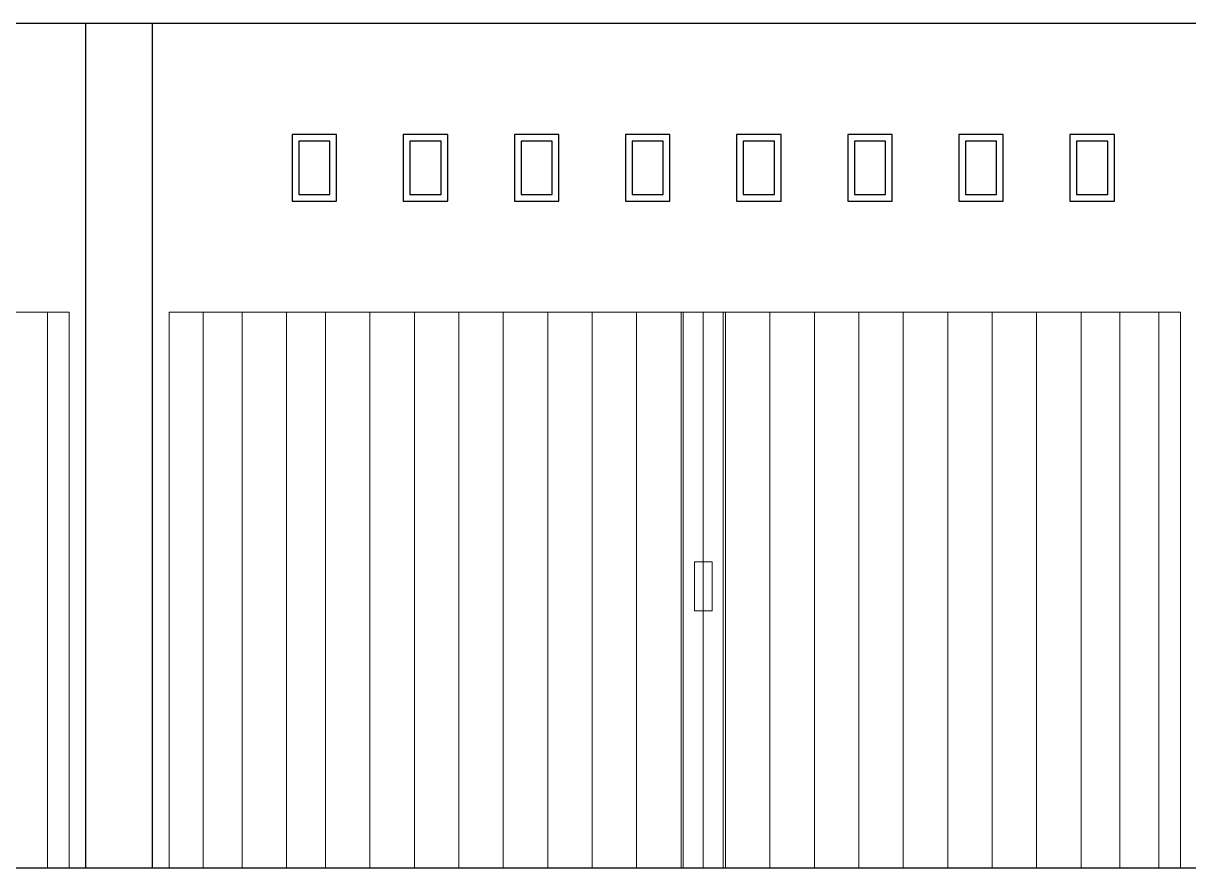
# Model space of a CAD drawing. Header units: centimetres. Extents: x 134057 to 145613, y 5028 to 39996.
# Drawn here: x 135493 to 136018, y 9968 to 10348 of the extents above; entities that cross this region are included whole.
import ezdxf

# ---------------------------------------------------------------- set-up
doc = ezdxf.new("R2010")
doc.units = ezdxf.units.CM
doc.layers.add('dinding', color=151, linetype='Continuous')
doc.layers.add('pondasi', color=131, linetype='Continuous', lineweight=18)

msp = doc.modelspace()

# ---------------------------------------------------------------- linework, layer by layer
at = {"layer": 'dinding'}
for p, q in [((135021.397, 10348.443), (137051.397, 10348.443)), ((135521.397, 9968.443), (135521.397, 10348.443)), ((135551.397, 9968.443), (135551.397, 10348.443)), ((135021.397, 9968.443), (137051.397, 9968.443))]:
    msp.add_line(p, q, dxfattribs=at)
for points in [[(135614.239, 10268.443), (135634.239, 10268.443), (135634.239, 10298.443), (135614.239, 10298.443)], [(135664.239, 10268.443), (135684.239, 10268.443), (135684.239, 10298.443), (135664.239, 10298.443)], [(135714.239, 10268.443), (135734.239, 10268.443), (135734.239, 10298.443), (135714.239, 10298.443)], [(135764.239, 10268.443), (135784.239, 10268.443), (135784.239, 10298.443), (135764.239, 10298.443)], [(135814.239, 10268.443), (135834.239, 10268.443), (135834.239, 10298.443), (135814.239, 10298.443)], [(135864.239, 10268.443), (135884.239, 10268.443), (135884.239, 10298.443), (135864.239, 10298.443)], [(135914.239, 10268.443), (135934.239, 10268.443), (135934.239, 10298.443), (135914.239, 10298.443)], [(135964.239, 10268.443), (135984.239, 10268.443), (135984.239, 10298.443), (135964.239, 10298.443)], [(135617.239, 10271.443), (135631.239, 10271.443), (135631.239, 10295.443), (135617.239, 10295.443)], [(135667.239, 10271.443), (135681.239, 10271.443), (135681.239, 10295.443), (135667.239, 10295.443)], [(135717.239, 10271.443), (135731.239, 10271.443), (135731.239, 10295.443), (135717.239, 10295.443)], [(135767.239, 10271.443), (135781.239, 10271.443), (135781.239, 10295.443), (135767.239, 10295.443)], [(135817.239, 10271.443), (135831.239, 10271.443), (135831.239, 10295.443), (135817.239, 10295.443)], [(135867.239, 10271.443), (135881.239, 10271.443), (135881.239, 10295.443), (135867.239, 10295.443)], [(135917.239, 10271.443), (135931.239, 10271.443), (135931.239, 10295.443), (135917.239, 10295.443)], [(135967.239, 10271.443), (135981.239, 10271.443), (135981.239, 10295.443), (135967.239, 10295.443)]]:
    msp.add_lwpolyline(points, close=True, dxfattribs=at)
at = {"layer": 'pondasi', "color": 140}
for p, q in [((135058.897, 10218.443), (135513.897, 10218.443)), ((135504.239, 10218.443), (135504.239, 9968.443)), ((135513.897, 10218.443), (135513.897, 9968.443)), ((135513.897, 9968.443), (135513.897, 10218.443)), ((135558.897, 10218.443), (135558.897, 9968.443)), ((135558.897, 10218.443), (136013.897, 10218.443)), ((135574.239, 10218.443), (135574.239, 9968.443)), ((135591.739, 10218.443), (135591.739, 9968.443)), ((135611.739, 10218.443), (135611.739, 9968.443)), ((135611.739, 10218.443), (135611.739, 9968.443)), ((135629.239, 10218.443), (135629.239, 9968.443)), ((135649.239, 10218.443), (135649.239, 9968.443)), ((135669.239, 10218.443), (135669.239, 9968.443)), ((135689.239, 10218.443), (135689.239, 9968.443)), ((135709.239, 10218.443), (135709.239, 9968.443)), ((135729.239, 10218.443), (135729.239, 9968.443)), ((135749.239, 10218.443), (135749.239, 9968.443)), ((135769.239, 10218.443), (135769.239, 9968.443)), ((135789.239, 10218.443), (135789.239, 9968.443)), ((135790.239, 10218.443), (135790.239, 9968.443)), ((135799.239, 10218.443), (135799.239, 9968.443)), ((135808.239, 10218.443), (135808.239, 9968.443)), ((135809.239, 10218.443), (135809.239, 9968.443)), ((135829.239, 10218.443), (135829.239, 9968.443)), ((135849.239, 10218.443), (135849.239, 9968.443)), ((135869.239, 10218.443), (135869.239, 9968.443)), ((135889.239, 10218.443), (135889.239, 9968.443)), ((135909.239, 10218.443), (135909.239, 9968.443)), ((135929.239, 10218.443), (135929.239, 9968.443)), ((135949.239, 10218.443), (135949.239, 9968.443)), ((135969.239, 10218.443), (135969.239, 9968.443)), ((135986.739, 10218.443), (135986.739, 9968.443)), ((136004.239, 10218.443), (136004.239, 9968.443)), ((136013.897, 10218.443), (136013.897, 9968.443)), ((136013.897, 9968.443), (136013.897, 10218.443))]:
    msp.add_line(p, q, dxfattribs=at)
for points in [[(135799.239, 10106.069), (135795.258, 10106.069), (135795.258, 10084.037), (135799.239, 10084.037)], [(135799.239, 10106.069), (135803.22, 10106.069), (135803.22, 10084.037), (135799.239, 10084.037)]]:
    msp.add_lwpolyline(points, close=True, dxfattribs=at)

doc.saveas('drawing.dxf')
